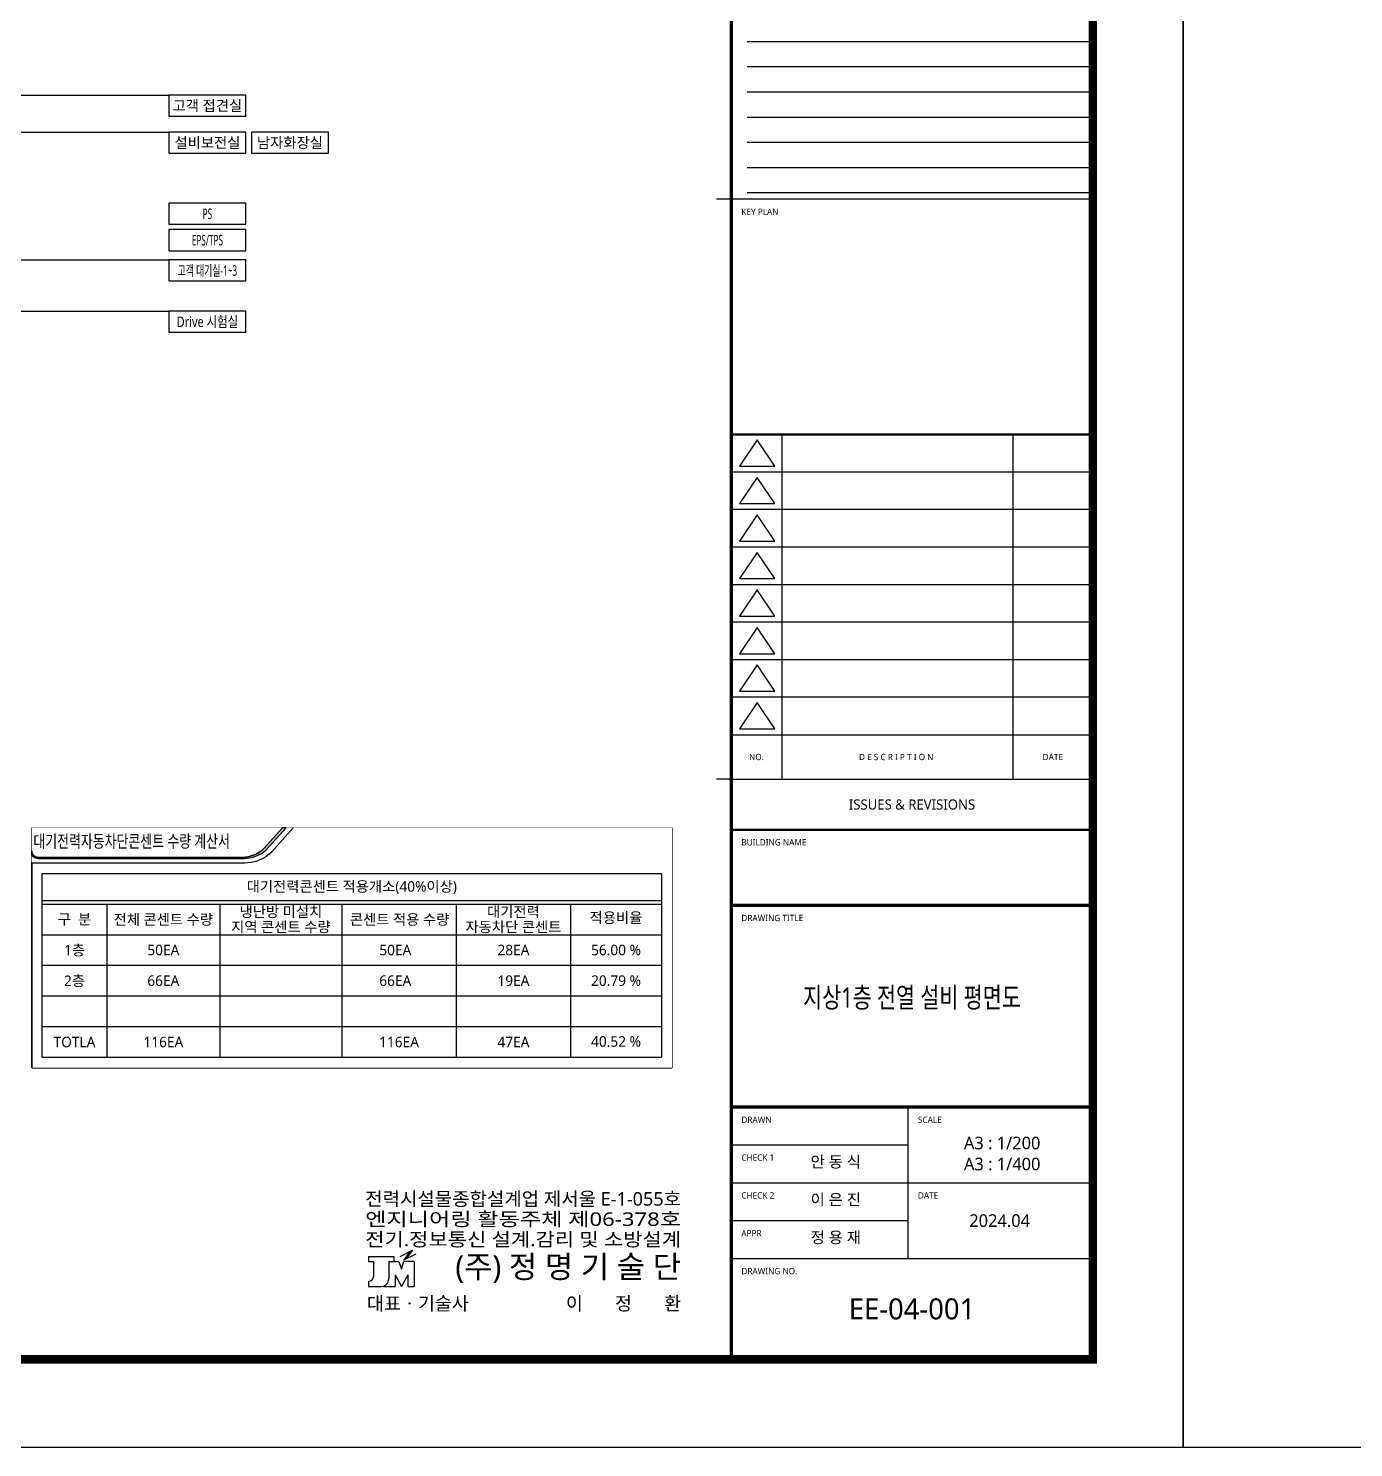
# Model space of a CAD drawing. Header units: millimetres. Extents: x 0 to 352625, y -118800 to 0.
# Drawn here: x 113257 to 176312, y -118800 to -51272 of the extents above; entities that cross this region are included whole.
import ezdxf
from ezdxf.enums import TextEntityAlignment as Align

# ---------------------------------------------------------------- set-up
doc = ezdxf.new("R2010")
doc.units = ezdxf.units.MM
doc.header["$LTSCALE"] = 2000
doc.linetypes.add('DASHDOT1', pattern=[2.5, 2, -0.25, 0, -0.25])
doc.layers.get('Defpoints').update_dxf_attribs({"color": 167})
for name, color, linetype in [('arch', 8, 'Continuous'), ('elec-box', 6, 'Continuous'), ('LIGHT', 3, 'Continuous'), ('plan', 4, 'Continuous'), ('S', 4, 'Continuous'), ('SYM', 3, 'Continuous'), ('TEXT', 3, 'Continuous'), ('XR-SHEET(통신)$0$WD-E$0$WD', 6, 'Continuous'), ('XR-SHEET-SHT', 5, 'Continuous'), ('XR-SHEET-TEXT', 3, 'Continuous')]:
    doc.layers.add(name, color=color, linetype=linetype)
doc.layers.add('XR-SHEET-TEMP', color=171, linetype='Continuous', plot=False)
doc.styles.add('$0$스타일1', font='malgun.ttf')
doc.styles.add('GHS', font='malgun.ttf')
doc.styles.add('ST3', font='malgun.ttf')
doc.styles.add('XR-SHEET$0$XREF-Form$0$맑은고딕', font='malgun.ttf')
doc.styles.add('XR-SHEET(통신)$0$WD-E$0$GHS', font='malgun.ttf')
doc.styles.add('맑은고딕', font='malgun.ttf')
doc.styles.add('맑은고딕B', font='malgunbd.ttf')
doc.dimstyles.new('DIM-QD 1', dxfattribs={"dimtxt": 3, "dimasz": 1.5, "dimexe": 1, "dimexo": 0, "dimgap": 1, "dimtad": 1, "dimdec": 3, "dimdsep": 46, "dimlunit": 6, "dimtxsty": '$0$스타일1', "dimblk1": 'ARCHTICK', "dimblk2": 'ARCHTICK', "dimsah": 1, "dimcen": 0, "dimclrd": 256, "dimclre": 256, "dimclrt": 3, "dimazin": 2, "dimtfac": 1, "dimtdec": 3, "dimtix": 1, "dimtmove": 2, "dimatfit": 3, "dimldrblk": 'ARCHTICK', "dimfxl": 1, "dimtolj": 1, "dimtzin": 0, "dimarcsym": 0})

# ---------------------------------------------------------------- blocks, each defined once
blk = doc.blocks.new('A$C73120EFD')
at = {"layer": 'XR-SHEET(통신)$0$WD-E$0$WD', "color": 4}
for p, q in [((-27546, 7102), (-27546, 6933)), ((-27546, 7102), (-26702, 7102)), ((-26702, 7102), (-26702, 6933)), ((-26494, 7105), (-26082, 7309)), ((-26165, 7268), (-26370, 6991)), ((-26370, 6991), (-25958, 7194)), ((-26349, 7019), (-26236, 7101)), ((-26328, 7047), (-26215, 7129)), ((-26308, 7075), (-26194, 7157)), ((-26082, 7309), (-26288, 7031)), ((-26287, 7103), (-26173, 7186)), ((-26266, 7131), (-26153, 7214)), ((-26245, 7160), (-26132, 7242)), ((-26224, 7188), (-26111, 7270)), ((-26203, 7216), (-26090, 7298)), ((-26183, 7244), (-26117, 7292)), ((-27546, 6933), (-27377, 6933)), ((-27377, 6933), (-27377, 6434)), ((-26871, 6933), (-26871, 6358)), ((-26871, 6933), (-26534, 6933)), ((-26534, 6933), (-26449, 6680)), ((-26449, 6680), (-26365, 6933)), ((-26370, 6991), (-26257, 7073)), ((-26027, 6933), (-26365, 6933)), ((-26314, 7018), (-26278, 7045)), ((-26027, 6933), (-26027, 6105)), ((-27546, 6273), (-27546, 6105)), ((-27546, 6273), (-27538, 6273)), ((-26660, 6490), (-26449, 6105)), ((-26660, 6490), (-26660, 6105)), ((-26238, 6490), (-26449, 6105)), ((-26238, 6490), (-26238, 6105)), ((-27546, 6105), (-27124, 6105)), ((-27052, 6115), (-27052, 6105)), ((-27052, 6105), (-26660, 6105)), ((-26238, 6105), (-26027, 6105))]:
    blk.add_line(p, q, dxfattribs=at)
for centre, radius in [((-27538, 6434), 160), ((-27124, 6358), 253)]:
    blk.add_arc(centre, radius, 270, 0, dxfattribs=at)
at = {"layer": 'XR-SHEET(통신)$0$WD-E$0$WD', "color": 4, "style": 'XR-SHEET(통신)$0$WD-E$0$GHS'}
for s, width, p, p2 in [('전력시설물종합설계업 제서울 E-1-055호', 0.91927, (-27655, 8791), (-17155, 8791)), ('엔지니어링 활동주체 제06-378호', 1.128043, (-27655, 8118), (-17155, 8118)), ('전기.정보통신 설계.감리 및 소방설계', 1.016896, (-27655, 7445), (-17155, 7445))]:
    blk.add_text(s, height=450, dxfattribs=dict(at, width=width)).set_placement(p, p2, align=Align.FIT)
for s, height, p in [('(주) 정 명 기 술 단', 750, (-17155, 6387)), ('이       정       환', 450, (-17155, 5315))]:
    blk.add_text(s, height=height, dxfattribs=at).set_placement(p, align=Align.RIGHT)
blk.add_text('대표ㆍ기술사 ', height=450, dxfattribs=at).set_placement((-27597, 5315))
blk = doc.blocks.new('XR-SHEET$0$XREF-Form$0$xr-form$0$TITLE')
at = {"layer": 'XR-SHEET-TEXT', "color": 4, "style": '맑은고딕B'}
for tag, height, p in [('TITLE1', 6, (776, 116.69)), ('TITLE4', 6, (776, 111.7)), ('TITLE2', 6, (776, 107.09)), ('TITLE5', 6, (776, 102.09)), ('TITLE3', 6, (776, 97.38)), ('A0.00', 7, (775.56, 32.33))]:
    blk.add_attdef(tag, text='', height=height, dxfattribs=at).set_placement(p, align=Align.MIDDLE_CENTER)
at = {"layer": 'XR-SHEET-TEXT', "color": 3, "style": 'XR-SHEET$0$XREF-Form$0$맑은고딕'}
for tag, p in [('NAME-1', (752.37, 76.33)), ('NAME-2', (752.37, 67.33)), ('NAME-3', (752.37, 58.33)), ('NAME-4', (752.37, 49.33))]:
    blk.add_attdef(tag, text='', height=2.7, dxfattribs=at).set_placement(p, align=Align.MIDDLE_LEFT)
for tag, p in [('SCALE-A1', (796.39, 73.17)), ('SCALE-A3', (796.39, 68.31)), ('DATE', (797.36, 53.01))]:
    blk.add_attdef(tag, text='', height=3, dxfattribs=at).set_placement(p, align=Align.MIDDLE)
blk = doc.blocks.new('XR-FORM-EE', base_point=(461, 408))
at = {"layer": 'Defpoints', "linetype": 'Continuous', "ltscale": 2}
for points in [[(147457, 66911), (163900, 66911)], [(147457, 65711), (163900, 65711)], [(147457, 64511), (163900, 64511)], [(147457, 63311), (163900, 63311)], [(147457, 62111), (163900, 62111)], [(147457, 60911), (163900, 60911)], [(147457, 59711), (163900, 59711)]]:
    blk.add_lwpolyline(points, dxfattribs=at)
at = {"layer": 'XR-SHEET-SHT', "color": 5}
for p, q in [((163900, 59400), (146700, 59400)), ((163900, 48198), (146700, 48198)), ((149100, 48198), (149100, 31800)), ((160100, 48198), (160100, 31800)), ((163900, 46413), (146700, 46413)), ((163900, 44628), (146700, 44628)), ((163900, 42844), (146700, 42844)), ((163900, 41059), (146700, 41059)), ((163900, 39274), (146700, 39274)), ((163900, 37489), (146700, 37489)), ((163900, 35705), (146700, 35705)), ((146700, 33920), (163900, 33920)), ((146700, 31800), (163900, 31800)), ((146700, 25800), (163900, 25800)), ((155100, 16200), (155100, 9000)), ((146700, 14400), (155100, 14400)), ((146700, 12600), (163900, 12600)), ((146700, 10800), (155100, 10800)), ((146700, 9000), (163900, 9000))]:
    blk.add_line(p, q, dxfattribs=at)
blk.add_lwpolyline([(0, 118800), (168200, 118800), (168200, 0), (0, 0)], close=True, dxfattribs=at)
at = {"layer": 'XR-SHEET-SHT', "color": 5, "const_width": 400}
blk.add_lwpolyline([(9300, 114600), (163900, 114600), (163900, 4200), (9300, 4200)], close=True, dxfattribs=at)
at = {"layer": 'XR-SHEET-SHT', "color": 5}
for points, const_width in [([(146700, 114600), (146700, 4200)], 160), ([(146700, 48198), (163900, 48198)], 114), ([(146700, 29400), (163900, 29400)], 114), ([(146700, 25800), (163900, 25800)], 160), ([(146700, 25800), (163900, 25800)], 140), ([(146700, 16200), (163900, 16200)], 160)]:
    blk.add_lwpolyline(points, dxfattribs=dict(at, const_width=const_width))
at = {"layer": 'XR-SHEET-SHT', "color": 5, "flags": 128}
for points in [[(147937, 47949), (147097, 46700), (148777, 46700)], [(147937, 46165), (147097, 44915), (148777, 44915)], [(147937, 44380), (147097, 43131), (148777, 43131)], [(147937, 42595), (147097, 41346), (148777, 41346)], [(147937, 40810), (147097, 39561), (148777, 39561)], [(147937, 39026), (147097, 37776), (148777, 37776)], [(147937, 37241), (147097, 35992), (148777, 35992)], [(147937, 35456), (147097, 34207), (148777, 34207)]]:
    blk.add_lwpolyline(points, close=True, dxfattribs=at)
at = {"layer": 'XR-SHEET-TEMP'}
for p, q in [((146700, 59400), (146000, 59400)), ((146700, 31800), (146000, 31800))]:
    blk.add_line(p, q, dxfattribs=at)
at = {"layer": 'S', "xscale": 1.431220871780062, "yscale": 1.431220896772468, "zscale": 1.431220886775505}
blk.add_blockref('A$C73120EFD', (168863, -1070), dxfattribs=at)
at = {"layer": 'XR-SHEET-TEXT', "color": 3}
ref = blk.add_blockref('XR-SHEET$0$XREF-Form$0$xr-form$0$TITLE', (0, -297), dxfattribs=dict(at, xscale=200, yscale=200, zscale=200))
ref.add_attrib('NAME-2', '안 동 식', dxfattribs={"color": 3, "height": 540, "style": '맑은고딕'}).set_placement((150474, 13169), align=Align.BOTTOM_LEFT)
ref.add_attrib('NAME-3', '이 은 진', dxfattribs={"color": 3, "height": 540, "style": '맑은고딕'}).set_placement((150474, 11369), align=Align.BOTTOM_LEFT)
ref.add_attrib('NAME-4', '정 용 재', dxfattribs={"color": 3, "height": 540, "style": '맑은고딕'}).set_placement((150474, 9569), align=Align.BOTTOM_LEFT)
ref.add_attrib('DATE', '2024.04', dxfattribs={"color": 3, "height": 600, "style": '맑은고딕'}).set_placement((159471, 10800), align=Align.MIDDLE)
at = {"layer": 'XR-SHEET-SHT', "color": 7, "style": 'XR-SHEET$0$XREF-Form$0$맑은고딕'}
for s, p in [('KEY PLAN', (147180, 58800)), ('BUILDING NAME', (147180, 28800)), ('DRAWING TITLE', (147180, 25200)), ('DRAWN', (147180, 15600)), ('SCALE', (155580, 15600)), ('CHECK 1', (147180, 13800)), ('CHECK 2', (147180, 12000)), ('DATE', (155580, 12000)), ('APPR', (147180, 10200)), ('DRAWING NO.', (147180, 8400))]:
    blk.add_text(s, height=300, dxfattribs=at).set_placement(p, align=Align.MIDDLE_LEFT)
for s, height, p in [('NO.', 300, (147900, 32860)), ('D E S C R I P T I O N ', 300, (154600, 32860)), ('DATE', 300, (162000, 32860)), ('ISSUES & REVISIONS', 480, (155300, 30600))]:
    blk.add_text(s, height=height, dxfattribs=at).set_placement(p, align=Align.MIDDLE_CENTER)
blk = doc.blocks.new('_ARCHTICK')
at = {"color": 0, "linetype": 'ByBlock', "const_width": 0.15}
blk.add_lwpolyline([(-0.5, -0.5), (0.5, 0.5)], dxfattribs=at)

msp = doc.modelspace()

# ---------------------------------------------------------------- linework, layer by layer
at = {"layer": 'LIGHT'}
for p in [(143874.9, -89306.4, 0), (113417.3, -100727.7, 0)]:
    msp.add_line(p, (143874.9, -100727.7, 0), dxfattribs=at)
at = {"layer": 'plan', "color": 3}
msp.add_line((125856.8, -89306.4, 0), (143874.9, -89306.4, 0), dxfattribs=at)
at = {"layer": 'plan', "color": 3, "elevation": 0}
msp.add_lwpolyline([(113417.3, -89306.4), (143874.9, -89306.4), (143874.9, -100727.7), (113417.3, -100727.7)], close=True, dxfattribs=at)

# ---------------------------------------------------------------- block references
at = {"layer": 'arch'}
for p in [(461, -118391.6), (168661, -118391.6)]:
    msp.add_blockref('XR-FORM-EE', p, dxfattribs=at)

# ---------------------------------------------------------------- texts
at = {"layer": 'TEXT', "style": 'GHS', "width": 0.75}
msp.add_text('지상1층 전열 설비 평면도', height=965.937, dxfattribs=at).set_placement((155300, -97382.8), align=Align.MIDDLE_CENTER)
at = {"layer": 'TEXT', "style": 'GHS'}
for s, height, p in [('A3 : 1/200', 600, (159590.3, -104305.4)), ('A3 : 1/400', 600, (159590.3, -105305.4)), ('EE-04-001', 1000, (155300, -112200))]:
    msp.add_text(s, height=height, dxfattribs=at).set_placement(p, align=Align.MIDDLE_CENTER)

# ---------------------------------------------------------------- leaders
at = {"layer": 'elec-box'}
for points in [[(112340.1, -54443.6), (119940.6, -54443.6), (119973, -54443.6)], [(97734.8, -56205.2), (119940.6, -56205.2), (119973, -56205.2)], [(107510.7, -62286.4), (119940.6, -62286.4), (119973, -62286.4)], [(112340.1, -64723.4), (119940.6, -64723.4), (119973, -64723.4)]]:
    msp.add_leader(points, dimstyle='DIM-QD 1', override={"dimscale": 100, "dimasz": 1.5, "dimtad": 0, "dimclrd": 6, "dimldrblk": 'DOT'}, dxfattribs=at)

# ---------------------------------------------------------------- next in the draw order: wipeouts: each hides what was drawn before it
at = {"color": 6}
for points in [[(119940.6, -54443.6), (123610.8, -54443.6), (123610.8, -55443.6), (119940.6, -55443.6)], [(119940.6, -56205.2), (123610.8, -56205.2), (123610.8, -57205.2), (119940.6, -57205.2)], [(119940.6, -60848.7), (123610.8, -60848.7), (123610.8, -61848.7), (119940.6, -61848.7)], [(119940.6, -62286.4), (123610.8, -62286.4), (123610.8, -63286.4), (119940.6, -63286.4)], [(119940.6, -64723.4), (123610.8, -64723.4), (123610.8, -65723.4), (119940.6, -65723.4)]]:
    msp.add_wipeout(points, dxfattribs=at).dxf.layer = 'elec-box'
at = {"color": 3}
msp.add_wipeout([(113417.3, -89306.4), (143874.9, -89306.4), (143874.9, -100727.7), (113417.3, -100727.7)], dxfattribs=at).translate(0, 0, 0).dxf.layer = 'plan'

# ---------------------------------------------------------------- next in the draw order: linework, layer by layer
at = {"layer": 'elec-box', "color": 6}
for points in [[(119940.6, -55443.6), (123610.8, -55443.6), (123610.8, -54443.6), (119940.6, -54443.6)], [(119940.6, -57205.2), (123610.8, -57205.2), (123610.8, -56205.2), (119940.6, -56205.2)], [(119940.6, -61848.7), (123610.8, -61848.7), (123610.8, -60848.7), (119940.6, -60848.7)], [(119940.6, -63286.4), (123610.8, -63286.4), (123610.8, -62286.4), (119940.6, -62286.4)], [(119940.6, -65723.4), (123610.8, -65723.4), (123610.8, -64723.4), (119940.6, -64723.4)]]:
    msp.add_lwpolyline(points, close=True, dxfattribs=at)
at = {"layer": 'SYM', "color": 6}
for p, q in [((113917.3, -100227.7, 0), (113917.3, -91477.3, 0)), ((113917.3, -91477.3, 0), (143374.7, -91477.3, 0)), ((113917.3, -91477.3, 0), (143374.9, -91477.3, 0)), ((143374.7, -91477.3, 0), (143374.7, -100227.7, 0)), ((113917.3, -92769, 0), (143374.7, -92769, 0)), ((113917.3, -92935.7, 0), (143374.7, -92935.7, 0)), ((116985, -92935.7, 0), (116985, -100227.7, 0)), ((122371.8, -92935.7, 0), (122371.8, -100227.7, 0)), ((128170.2, -92935.7), (128170.2, -100227.7, 0)), ((133614.4, -92935.7, 0), (133614.4, -100227.7, 0)), ((139058.7, -92935.7, 0), (139058.7, -100227.7, 0)), ((113917.3, -94394.1, 0), (143374.7, -94394.1, 0)), ((113917.3, -94394.1, 0), (143374.7, -94394.1, 0)), ((113917.3, -94394.1, 0), (143374.7, -94394.1, 0)), ((113917.3, -95852.5, 0), (143374.7, -95852.5, 0)), ((113917.3, -95852.5, 0), (143374.7, -95852.5, 0)), ((113917.3, -97310.9, 0), (143374.7, -97310.9, 0)), ((113917.3, -97310.9, 0), (143374.7, -97310.9, 0)), ((113917.3, -98769.3, 0), (143374.7, -98769.3, 0)), ((113917.3, -100227.7, 0), (143374.7, -100227.7, 0)), ((113917.3, -100227.7, 0), (143374.7, -100227.7, 0))]:
    msp.add_line(p, q, dxfattribs=at)

# ---------------------------------------------------------------- next in the draw order: texts
at = {"layer": 'elec-box', "color": 3, "style": 'GHS'}
for s, p in [('고객 접견실', (121775.7, -54943.6)), ('설비보전실', (121775.7, -56705.2))]:
    msp.add_text(s, height=500, dxfattribs=at).set_placement(p, align=Align.MIDDLE)
for s, width, p in [('EPS/TPS', 0.6, (121775.7, -61348.7)), ('고객 대기실-1~3', 0.6, (121775.7, -62786.4)), ('Drive 시험실', 0.8, (121775.7, -65223.4))]:
    msp.add_text(s, height=500, dxfattribs=dict(at, width=width)).set_placement(p, align=Align.MIDDLE)
at = {"layer": 'SYM', "style": 'GHS'}
for s, p in [('대기전력콘센트 적용개소(40%%%이상)', (128646, -92123.2, 0)), ('냉난방 미설치', (125271, -93298.7, 0)), ('대기전력', (136336.5, -93298.7, 0)), ('구  분', (115451.2, -93664.9, 0)), ('전체 콘센트 수량', (119678.4, -93664.9, 0)), ('지역 콘센트 수량', (125271, -94016.9, 0)), ('콘센트 적용 수량', (130921.1, -93664.9, 0)), ('자동차단 콘센트', (136336.5, -94016.9, 0)), ('적용비율', (141216.7, -93581.6, 0)), ('1층', (115451.2, -95123.3, 0)), ('50EA', (119678.4, -95123.3, 0)), ('50EA', (130715.2, -95123.3, 0)), ('28EA', (136336.5, -95123.3, 0)), ('56.00 %%%', (141216.7, -95123.3, 0)), ('2층', (115451.2, -96581.7, 0)), ('66EA', (119678.4, -96581.7)), ('66EA', (130715.2, -96581.7, 0)), ('19EA', (136336.5, -96581.7, 0)), ('20.79 %%%', (141216.7, -96581.7, 0)), ('TOTLA', (115451.2, -99498.5, 0)), ('116EA', (119678.4, -99498.5, 0)), ('116EA', (130892.3, -99498.5, 0)), ('47EA', (136336.5, -99498.5, 0)), ('40.52 %%%', (141216.7, -99476.1, 0))]:
    msp.add_text(s, height=500, dxfattribs=at).set_placement(p, align=Align.MIDDLE)

# ---------------------------------------------------------------- next in the draw order: wipeouts: each hides what was drawn before it
at = {"color": 3}
msp.add_wipeout([(113417.3, -90596), (113464.3, -90657.6), (113545.7, -90721), (113595.1, -90744), (113719, -90766.5), (123503.2, -90766.5), (123897.2, -90717.7), (124032.7, -90677.1), (124188.5, -90613.7), (124377, -90509.4), (124555.5, -90376), (125524.5, -89306.4), (113417.3, -89306.4)], dxfattribs=at).translate(0, 0, 0).dxf.layer = 'plan'

# ---------------------------------------------------------------- next in the draw order: hatches: boundary and pattern name
at = {"layer": 'S', "linetype": 'DASHDOT1', "ltscale": 3}
h = msp.add_hatch(color=3, dxfattribs=at)
h.dxf.hatch_style = 1
h.paths.add_polyline_path([(113417.3, -90413, 0.4142136), (113719, -90714.7), (123435.7, -90714.7, 0.1953667), (124467, -90287.5), (125347.4, -89306.4), (125524.5, -89306.4), (124555.5, -90376), (124377, -90509.4), (124188.5, -90613.7), (124032.7, -90677.1), (123897.2, -90717.7), (123503.2, -90766.5), (113719, -90766.5), (113595.1, -90744), (113545.7, -90721), (113464.3, -90657.6), (113417.3, -90596), (113417.3, -90413)])

# ---------------------------------------------------------------- next in the draw order: linework, layer by layer
at = {"layer": 'LIGHT'}
for p, q in [((124844.4, -90444.6, 0), (125856.8, -89306.4, 0)), ((124559.9, -90674.6, 0), (124844.4, -90444.6, 0)), ((113417.3, -90977.3, 0), (123558.3, -90977.3, 0)), ((113417.3, -90977.3, 0), (113417.3, -100727.7, 0)), ((123558.3, -90977.3, 0), (123857.8, -90951, 0)), ((123857.8, -90951, 0), (124101.9, -90892, 0)), ((124101.9, -90892, 0), (124253.5, -90836.8, 0)), ((124253.5, -90836.8, 0), (124406.5, -90765.1, 0)), ((124406.5, -90765.1, 0), (124559.9, -90674.6, 0))]:
    msp.add_line(p, q, dxfattribs=at)
at = {"layer": 'plan', "color": 3, "elevation": 0}
for points in [[(113417.3, -90413, 0.4142136), (113719, -90714.7), (123435.7, -90714.7, 0.1953667), (124467, -90287.5), (125347.4, -89306.4)], [(113417.3, -90413), (113417.3, -90596), (113464.3, -90657.6), (113545.7, -90721), (113595.1, -90744), (113719, -90766.5), (123503.2, -90766.5), (123897.2, -90717.7), (124032.7, -90677.1), (124188.5, -90613.7), (124377, -90509.4), (124555.5, -90376), (125524.5, -89306.4), (125347.4, -89306.4), (124467, -90287.5, -0.1953667), (123435.7, -90714.7), (113719, -90714.7, -0.4142136), (113417.3, -90413)]]:
    msp.add_lwpolyline(points, format="xyb", dxfattribs=at)

# ---------------------------------------------------------------- next in the draw order: texts
at = {"layer": 'plan', "color": 3, "style": 'ST3', "width": 0.75}
msp.add_text('대기전력자동차단콘센트 수량 계산서', height=600.617, dxfattribs=at).set_placement((113496.4, -89947, 0), align=Align.MIDDLE_LEFT)

# ---------------------------------------------------------------- next in the draw order: wipeouts: each hides what was drawn before it
at = {"color": 6}
for points in [[(123865.7, -56205.2), (127535.9, -56205.2), (127535.9, -57205.2), (123865.7, -57205.2)], [(119940.6, -59593.3), (123610.8, -59593.3), (123610.8, -60593.3), (119940.6, -60593.3)]]:
    msp.add_wipeout(points, dxfattribs=at).dxf.layer = 'elec-box'

# ---------------------------------------------------------------- next in the draw order: linework, layer by layer
at = {"layer": 'elec-box', "color": 6}
for points in [[(123865.7, -57205.2), (127535.9, -57205.2), (127535.9, -56205.2), (123865.7, -56205.2)], [(119940.6, -60593.3), (123610.8, -60593.3), (123610.8, -59593.3), (119940.6, -59593.3)]]:
    msp.add_lwpolyline(points, close=True, dxfattribs=at)

# ---------------------------------------------------------------- next in the draw order: texts
at = {"layer": 'elec-box', "color": 3, "style": 'GHS'}
msp.add_text('남자화장실', height=500, dxfattribs=at).set_placement((125700.8, -56705.2), align=Align.MIDDLE)
at = {"layer": 'elec-box', "color": 3, "style": 'GHS', "width": 0.6}
msp.add_text('PS', height=500, dxfattribs=at).set_placement((121775.7, -60093.3), align=Align.MIDDLE)

doc.saveas('drawing.dxf')
